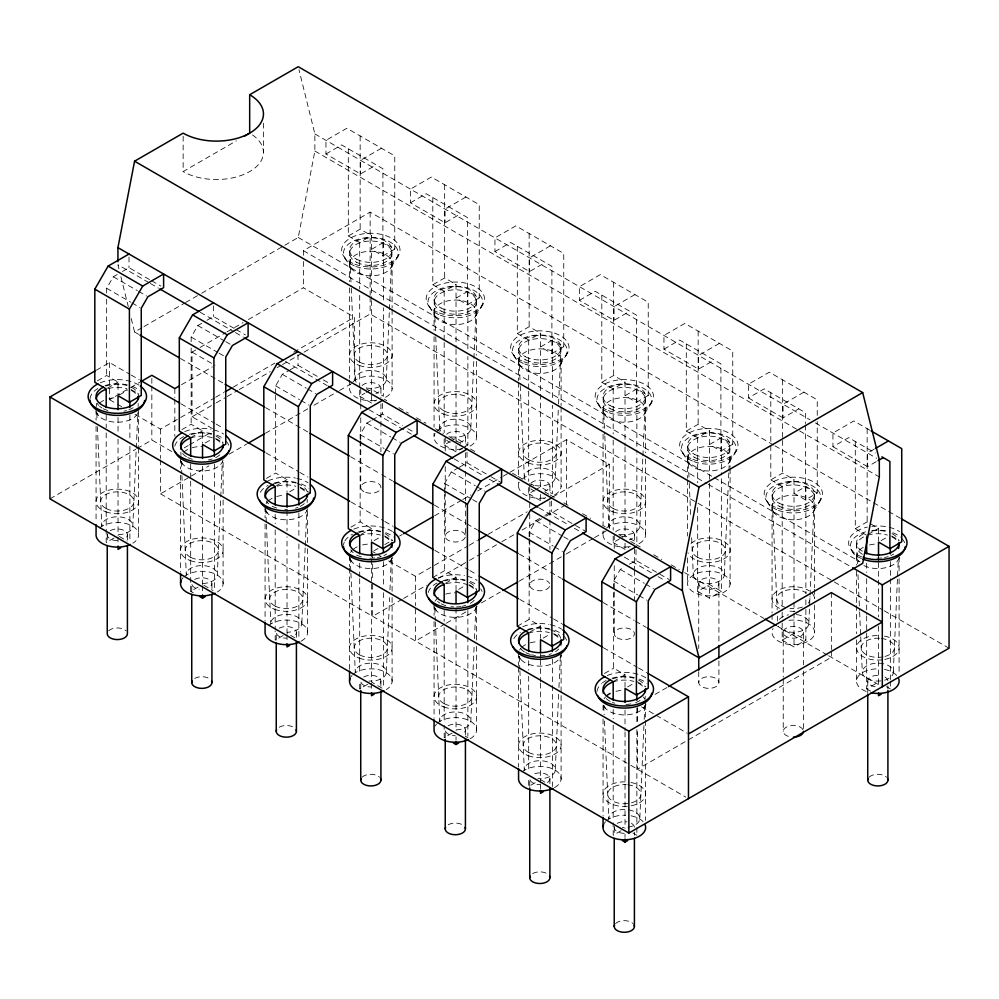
<?xml version="1.0" encoding="UTF-8"?>
<svg xmlns="http://www.w3.org/2000/svg" width="999" height="999" viewBox="0 0 999 999"><rect width="100%" height="100%" fill="white"/><g stroke="black" fill="none" stroke-linecap="round" stroke-linejoin="round"><path stroke-width="0.75" stroke-dasharray="5 3.75" d="M118.207 534.715A15.534 8.966 0 0 0 132.842 525.262L136.189 449.725M136.264 448.189L137.837 412.724M138.099 406.568L138.237 403.484M202.697 583.503A15.534 8.966 0 0 0 217.345 574.05L220.692 498.513M220.754 496.965L222.327 461.513M301.835 622.839L305.195 547.302M305.257 545.754L306.83 510.302M307.168 502.597L307.305 499.512M386.351 378.908L389.348 311.076M389.423 309.54L392.083 249.413M386.338 671.615L389.622 597.627M389.96 589.909L391.321 559.078M470.841 427.697L473.851 359.865M473.913 358.316L476.585 298.202M456.193 729.857A15.534 8.966 0 0 0 470.841 720.404L474.188 644.867M474.463 638.698L475.899 606.331M555.344 476.473L558.279 410.189M558.553 404.021L561.076 346.978M555.332 769.193L558.678 693.656M558.953 687.487L560.327 656.655M639.835 525.262L642.844 457.43M642.919 455.894L645.579 395.766M639.835 817.969L643.93 725.474M644.205 719.317L644.817 705.431M645.092 699.275L645.229 696.191M724.337 574.05L728.845 472.302M728.92 470.766L730.082 444.555M808.84 622.827L809.515 607.417M809.59 605.869L810.002 596.628M810.064 595.079L814.572 493.344M893.331 671.615L897.502 577.584M897.577 576.036L898.326 559.078M284.827 245.242L298.239 237.487L314.872 151.061L314.872 133.928L298.976 69.693M106.656 292.957L106.656 288.286L113.312 276.76L117.233 274.5M191.159 341.745L191.159 337.075L197.814 325.549L201.736 323.289M275.649 393.643L275.649 385.864L282.305 374.338L288.848 370.554M360.152 439.31L360.152 434.64L366.808 423.126L370.729 420.854M444.655 492.769L444.655 483.429L451.298 471.903L457.842 468.131M529.145 536.888L529.145 532.217L535.801 520.691L539.722 518.419M625.024 687.187L625.024 674.762L613.648 668.194L613.648 580.993L620.304 569.48L624.225 567.207M391.071 267.407L398.564 255.357M475.574 316.183L483.054 304.146M391.059 560.114L392.557 557.704M560.064 364.972L567.557 352.922M475.561 608.903L477.06 606.493M644.567 413.761L652.047 401.71M560.064 657.679L561.563 655.282M729.058 462.537L736.55 450.499M646.053 704.058L644.555 706.468A21.304 12.3 0 0 1 623.139 714.909A21.304 12.3 0 0 1 603.483 705.144M813.561 511.326L821.053 499.275M899.562 557.704L898.064 560.114A21.304 12.3 0 0 1 863.948 565.596M183.142 136.226L183.142 171.566L236.363 140.847M122.465 271.478L129.008 267.707L150.3 279.995M325.949 153.996L341.658 144.93L382.904 168.744L382.904 255.944L371.528 249.375L383.379 242.545L394.755 249.113L394.755 155.919L346.84 128.259L325.949 140.322L325.949 153.996L360.552 173.976L376.248 164.91M381.443 148.239L360.552 160.302L360.552 173.976M131.244 318.544L134.565 331.993L142.62 327.335M143.956 326.561L184.203 303.334M185.552 302.547L200.312 294.031M201.648 293.256L283.479 246.016M96.316 370.217L109.565 362.562L129.808 374.25M303.396 255.294L303.396 250.662L370.142 212.125L773.626 445.067M97.452 380.806L106.656 375.487L118.032 382.055L118.032 394.48M348.314 148.776L348.314 235.976L360.152 229.133L371.528 235.702L371.528 299.338M206.968 320.267L213.511 316.483L234.802 328.783M410.452 202.785L426.148 193.719L467.407 217.532L467.407 304.732L456.031 298.164L467.869 291.321L479.245 297.889L479.245 204.708L431.343 177.048L410.452 189.111L410.452 202.785L445.054 222.752L460.751 213.699M107.505 388.136L118.032 382.055M348.314 235.976L359.69 242.545L371.528 235.702M109.565 362.562L109.565 399.7L129.383 388.261M130.694 387.5L139.947 382.155M212.462 428.596L192.033 416.808L192.033 352.085L198.739 348.214M200.087 347.44L225.574 332.717M226.923 331.943L243.019 322.652M248.389 319.555L303.396 287.787L354.345 317.207L354.345 380.382M119.356 394.98L127.248 390.409M465.946 197.015L445.054 209.078L445.054 222.752M382.904 255.944L394.755 249.113M181.518 384.69L212.337 366.908M135.04 414.41L160.514 429.108L179.358 418.231M180.707 417.457L214.36 398.027M215.697 397.252L223.776 392.582M233.204 387.15L274.925 363.062M293.768 352.172L354.345 317.207M49.95 498.838L135.752 449.3M137.088 448.526L151.836 440.01L172.265 451.81M192.033 416.808L214.972 403.559M216.321 402.784L225.762 397.327M227.11 396.553L237.912 390.322M239.261 389.535L270.292 371.628M277.035 367.732L281.081 365.384M282.442 364.61L302.672 352.922M304.021 352.147L370.142 313.973L696.703 502.509M181.943 429.595L191.159 424.275L202.535 430.844L202.535 443.256M432.804 197.565L432.804 284.752L444.655 277.922L456.031 284.49L456.031 348.127M290.16 369.805L298.014 365.272L317.969 376.798M494.955 251.573L510.651 242.507L551.898 266.321L551.898 353.521L540.521 346.953L552.372 340.11L563.748 346.678L563.748 253.484L515.846 225.836L494.955 237.887L494.955 251.573L529.545 271.541L545.254 262.475M190.684 437.674L202.535 430.844M432.804 284.752L444.18 291.321L456.031 284.49M184.203 447.864L188.224 445.554M189.56 444.78L212.337 431.618M205.17 442.994L211.751 439.198M550.437 245.804L529.545 257.867L529.545 271.541M467.407 304.732L479.245 297.889M160.514 459.927L160.514 493.831L190.122 476.735M191.471 475.961L208.966 465.859M229.158 454.195L246.666 444.093M265.509 433.216L308.579 408.341M313.961 405.244L338.199 391.246M339.535 390.472L352.997 382.704M114.086 537.986L106.194 542.544L106.194 429.245M359.69 389.985L359.69 396.191L364.947 393.156M366.271 392.395L371.528 389.36L383.379 396.191L383.379 307.729M359.69 396.191L371.528 403.034L376.798 400M266.446 478.371L275.649 473.064L287.025 479.632L287.025 492.045M517.307 246.341L517.307 333.541L529.145 326.71L540.521 333.279L540.521 488.186M372.04 420.104L382.505 414.061L402.472 425.574M579.445 300.349L595.154 291.283L636.4 315.097L636.4 402.297L625.024 395.729L636.863 388.898L648.239 395.467L648.239 302.272L600.337 274.613L579.445 286.676L579.445 300.349L614.048 320.329L629.745 311.263M276.498 485.701L287.025 479.632M517.307 333.541L528.683 340.11L540.521 333.279M289.66 491.783L296.241 487.987M634.939 294.593L614.048 306.656L614.048 320.329M551.898 353.521L563.748 346.678M190.684 481.143L190.684 591.333L198.589 586.775M444.18 438.773L444.18 444.98L449.45 441.945M450.761 441.183L456.031 438.149L467.869 444.98L467.869 356.518M444.18 444.98L456.031 451.823L462.612 448.014M463.923 447.265L467.869 444.98M350.936 527.16L360.152 521.84L371.528 528.409L371.528 540.834M601.81 295.13L601.81 382.33L613.648 375.487L625.024 382.055L625.024 445.691M459.153 467.37L467.008 462.837L489.622 475.899M663.948 349.138L679.645 340.072L720.903 363.886L720.903 451.086L709.527 444.518L721.365 437.674L732.742 444.243L732.742 351.061L684.839 323.401L663.948 335.464L663.948 349.138L698.538 369.106L714.248 360.052M361.001 534.49L371.528 528.409M601.81 382.33L613.186 388.898L625.024 382.055M374.163 540.571L380.744 536.775M719.43 343.369L698.538 355.432L698.538 369.106M373.988 550.811L378.034 548.476M384.765 544.592L392.832 539.935M399.563 536.038L402.26 534.49M434.565 515.834L461.488 500.299M462.837 499.512L470.904 494.855M477.634 490.971L501.873 476.985M503.209 476.198L508.603 473.101M509.94 472.315L566.483 439.672L609.303 464.398L609.303 527.584M636.4 402.297L648.239 395.467M283.079 635.564L275.187 640.122L275.187 630.806M528.683 487.562L528.683 493.768L533.941 490.721M535.264 489.972L540.521 486.925L552.372 493.768L552.372 405.294M528.683 493.768L540.521 500.599L545.791 497.564M388.698 560.864L415.472 576.311L432.967 566.208M434.315 565.434L467.957 546.003M469.305 545.229L477.385 540.559M488.149 534.34L527.185 511.8M552.759 497.04L609.303 464.398M432.804 577.459L444.655 570.629L456.031 577.197L456.031 589.61M686.301 343.918L686.301 431.106L698.151 424.275L709.527 430.844L709.527 482.055M544.967 515.397L551.498 511.625L574.125 524.687M817.244 415.372L817.244 399.837L769.342 372.19L748.451 384.24L748.451 397.927L764.148 388.861L805.394 412.674L805.394 423.576M402.26 599.213L372.652 616.308L372.652 582.405M403.608 598.438L426.486 585.227M438.598 578.234L468.219 561.126M469.567 560.352L496.491 544.805M501.873 541.708L515.334 533.928M522.065 530.044L544.942 516.833M546.291 516.058L565.134 505.182M445.504 583.279L456.031 577.197M686.301 431.106L697.677 437.674L709.527 430.844M458.653 589.348L465.234 585.551M803.933 392.157L783.041 404.22L783.041 417.894L798.75 408.828M720.903 451.086L732.742 444.243M445.079 623.938L415.472 641.033L415.472 607.13M446.428 623.151L467.957 610.726M481.418 602.946L500.262 592.07M519.118 581.193L564.885 554.77M566.221 553.983L593.144 538.449M594.492 537.674L607.954 529.895M367.582 684.34L359.69 688.898L359.69 681.143M613.186 536.338L613.186 542.544L621.078 537.986M622.389 537.237L625.024 535.714L636.863 542.544L636.863 454.083M613.186 542.544L625.024 549.388L630.282 546.353M517.307 626.248L529.145 619.417L540.521 625.986L540.521 638.398M770.803 445.641L770.803 479.895L782.642 473.064L794.018 479.632L794.018 611.55M629.457 564.185L636.001 560.414L669.268 579.62M869.804 430.194L853.833 420.966L832.941 433.029L832.941 446.703L848.651 437.637L875.261 453.009M529.994 632.055L540.521 625.986M770.803 479.895L782.18 486.463L794.018 479.632M543.156 638.136L549.737 634.34M817.244 493.031L805.868 486.463L794.018 493.306L805.394 499.875L817.244 493.031L817.244 421.59M874.075 449.238L867.544 453.009L867.544 466.683L876.697 461.388M452.085 733.129L444.18 737.687L444.18 725.274M697.677 507.529L697.677 591.333L709.527 584.502L721.365 591.333L721.365 476.486M697.677 591.333L709.527 598.176L721.365 591.333M604.432 673.513L613.648 668.194M855.294 441.483L855.294 528.683L867.144 521.84L878.521 528.409L878.521 540.834M613.186 681.605L625.024 674.762M867.994 534.49L878.521 528.409M627.659 686.925L634.24 683.129M881.155 540.571L887.736 536.775M655.007 694.417L667.12 687.424M535.264 782.679L528.683 786.475L528.683 778.708M782.18 623.051L782.18 640.122L794.018 633.279L805.868 640.122L805.868 609.078M782.18 640.122L794.018 646.952L805.868 640.122M621.078 830.693L613.186 835.264L613.186 822.839M866.67 633.029L866.67 688.898L878.521 682.067M314.872 133.928L810.014 419.792M815.409 422.914L876.697 458.291M748.451 397.927L783.041 417.894M832.941 446.703L867.544 466.683M314.872 151.061L798.301 430.157M799.65 430.944L879.32 476.935M774.974 445.841L900.474 518.306M891.62 535.976L899.212 540.359M855.294 528.683L866.67 535.252M298.239 237.487L712.799 476.835M714.148 477.609L859.989 561.813M303.396 250.662L706.88 483.603M708.229 484.378L851.26 566.97M698.051 503.296L833.004 581.206M834.352 581.98L882.929 610.027M884.277 610.801L949.05 648.201M886.413 686.625L890.359 688.898M366.508 388.948L369.205 390.509M384.078 399.088L386.775 400.649M398.938 407.667L408.391 413.124M416.496 417.807L425.961 423.264M435.414 428.733L443.519 433.416M448.926 436.526L461.088 443.556M470.541 449.013L475.949 452.135M512.437 473.201L516.483 475.536M517.832 476.311L521.89 478.658M531.343 484.115L534.053 485.676M544.867 491.92L548.913 494.255M550.262 495.042L554.32 497.377M563.773 502.834L570.491 506.718M582.542 513.673L590.571 518.306M602.609 525.262L605.282 526.798M618.718 534.565L622.752 536.888M630.831 541.545L634.865 543.881M636.213 544.655L640.247 546.99M653.708 554.757L661.775 559.415M671.203 564.86L679.27 569.517M684.652 572.627L764.048 618.468M777.509 626.236L827.297 654.982M828.646 655.756L879.62 685.189M866.67 688.898L870.629 691.183M151.636 280.756L160.951 286.139M236.139 329.545L245.442 334.927M323.289 379.87L329.945 383.703M407.792 428.646L414.448 432.492M490.959 476.673L501.598 482.817M575.461 525.449L586.101 531.593M148.988 282.692L117.932 264.76L119.043 269.243M150.337 283.479L158.441 288.149M200.3 312.325L234.066 331.805M235.414 332.592L243.519 337.262M285.377 361.438L327.235 385.602M369.093 409.765L412.312 434.715M454.17 458.891L483.878 476.036M489.273 479.158L496.028 483.054M539.235 508.004L568.943 525.149M574.35 528.271L581.106 532.167M624.313 557.117L652.672 573.488M658.066 576.61L664.822 580.506M113.312 276.76L137.263 290.597M138.599 291.358L146.578 295.979M197.814 325.549L224.425 340.921M225.749 341.683L232.405 345.529M282.305 374.338L306.256 388.161M307.592 388.936L315.572 393.544M366.808 423.126L390.759 436.95M392.083 437.712L400.075 442.332M451.298 471.903L475.262 485.739M476.585 486.501L484.565 491.108M535.801 520.691L562.412 536.051M563.748 536.825L570.404 540.659M620.304 569.48L644.255 583.304M645.579 584.065L653.571 588.686M106.656 288.286L130.607 302.123M131.943 302.884L139.922 307.492M191.159 337.075L217.77 352.435M219.106 353.209L225.749 357.055M275.649 385.864L299.6 399.687M300.936 400.462L308.916 405.07M360.152 434.64L384.103 448.476M385.439 449.238L393.419 453.846M444.655 483.429L471.266 498.788M472.589 499.562L479.245 503.409M529.145 532.217L553.096 546.041M554.433 546.815L562.412 551.423M613.648 580.993L637.599 594.83M638.935 595.591L646.915 600.199M192.033 352.085L215.022 365.359M134.565 331.993L138.624 334.328M180.482 358.491L223.689 383.441M265.547 407.604L308.766 432.555M350.624 456.73L380.332 473.876M381.68 474.65L392.482 480.894M434.34 505.057L465.397 522.989M466.758 523.776L477.559 530.007M519.418 554.17L549.125 571.328M550.474 572.102L561.276 578.346M603.134 602.509L634.19 620.441M635.539 621.228L646.353 627.459M131.156 375.037L139.248 379.707M181.081 403.858L214.822 423.339M216.171 424.113L222.914 428.009M266.096 452.934L298.489 471.64M299.837 472.415L307.929 477.097M351.111 502.022L383.504 520.716M384.852 521.503L392.944 526.173M434.777 550.324L468.506 569.805M469.867 570.579L476.61 574.475M519.792 599.412L552.172 618.106M553.521 618.881L561.625 623.563M603.458 647.714L637.187 667.195M638.536 667.969L646.64 672.639M131.144 389.622L138.724 394.006M215.634 438.411L223.227 442.794M300.137 487.2L310.252 493.031M384.64 535.976L392.22 540.359M469.13 584.765L476.723 589.148M553.633 633.553L561.213 637.924M636.863 681.605L645.716 686.713M109.565 399.7L116.271 403.571M117.607 404.345L121.628 406.668M372.652 551.585L375.324 553.134M376.66 553.908L380.669 556.218M641.533 706.842L654.944 714.585M656.281 715.359L687.125 733.166M160.514 493.831L629.432 764.56M630.781 765.334L685.789 797.102M119.356 536.475L127.248 541.033M203.846 585.252L213.062 590.571M294.93 637.837L287.025 633.279L287.025 536.763M382.055 688.149L371.528 682.067L371.528 582.442M465.234 736.163L467.869 737.687M540.521 779.632L545.791 782.679M632.916 832.979L636.863 835.264M190.684 591.333L193.319 592.857M851.785 550.412L858.815 561.825A21.304 12.3 0 0 1 863.623 547.115M767.282 501.623L774.325 513.036M682.792 452.834L689.822 464.248M598.289 404.058L605.319 415.472M513.798 355.269L520.829 366.683M429.295 306.481L436.326 317.894M344.792 257.705L351.835 269.118M603.758 705.644L605.319 708.179M519.255 656.855L520.816 659.39M433.978 606.805L436.326 610.614M349.475 558.016L351.823 561.825M264.985 509.24L267.32 513.036M180.482 460.452L182.829 464.26M95.979 411.663L98.327 415.472M120.891 276.711L128.284 306.593M856.58 543.493L857.479 563.711M857.966 574.612L859.552 610.389M859.627 611.937L860.663 635.277M860.726 636.838L862.312 672.614M772.077 494.705L777.197 609.827M777.472 616.058L777.746 622.277M687.587 445.929L689.173 481.705M689.248 483.266L690.696 515.934M691.658 537.712L693.318 575.049M603.084 397.14L604.745 434.478M604.82 436.026L608.828 526.261M603.771 705.406L604.183 714.747M604.457 720.966L608.816 818.98A15.534 8.966 0 0 1 624.363 809.502A15.534 8.966 0 0 1 639.835 819.018A15.534 8.966 0 0 1 622.477 827.384M518.581 348.351L520.179 384.14M520.242 385.689L524.325 477.472M519.268 656.618L519.83 669.068M519.892 670.629L524.313 770.192A15.534 8.966 0 0 1 539.86 760.726A15.534 8.966 0 0 1 555.332 770.229A15.534 8.966 0 0 1 537.986 778.596M434.09 299.575L435.676 335.352M435.751 336.9L439.822 428.696M434.777 607.842L435.327 620.279M435.402 621.84L439.822 721.403A15.534 8.966 0 0 1 454.458 711.95A15.534 8.966 0 0 1 470.841 720.404M349.588 250.786L351.186 286.563M351.248 288.124L355.332 379.907M350.212 557.492L350.824 571.503M350.899 573.051L355.319 672.614A15.534 8.966 0 0 1 370.866 663.149A15.534 8.966 0 0 1 386.338 672.664A15.534 8.966 0 0 1 368.993 681.031M265.709 508.716L266.333 522.714M266.396 524.275L270.829 623.838M180.869 452.147L181.006 455.257M181.281 461.488L181.83 473.926M181.905 475.487L186.326 575.049A15.534 8.966 0 0 1 200.974 565.596A15.534 8.966 0 0 1 217.345 574.05M96.366 403.359L96.503 406.481M96.778 412.699L97.128 420.479M97.403 426.698L101.823 526.261A15.534 8.966 0 0 1 116.471 516.808A15.534 8.966 0 0 1 132.842 525.262M899.088 556.955L899.088 572.564M899.088 578.808L899.088 674.013M890.359 561.638L890.359 577.16M890.359 578.708L890.359 679.595M890.359 681.143L890.359 687.349M887.911 685.776L887.911 688.873M878.521 556.343L878.521 561.001M878.521 562.562L878.521 616.883M878.521 626.198L878.521 684.877M867.744 681.143L867.744 693.506M867.144 428.646L867.144 521.84M866.67 563.186L866.67 572.502M866.67 578.708L866.67 614.41M866.67 615.958L866.67 631.48M856.568 555.594L856.568 564.959M856.568 571.203L856.568 603.97M856.568 605.531L856.568 633.628M856.568 639.872L856.568 680.456M831.343 592.607L831.343 649.612M831.343 651.148L831.343 657.317L637.499 769.218L637.499 729.17M814.597 508.179A21.304 12.3 0 0 1 781.668 517.782A21.304 12.3 0 0 1 783.716 496.515A21.304 12.3 0 0 1 814.597 508.179L814.597 587.774M814.597 589.335L814.597 598.701M814.597 604.944L814.597 633.041M805.868 486.463L805.868 593.556M805.868 599.762L805.868 607.529M805.394 425.124L805.394 499.875M803.421 632.355A10.09 5.819 0 0 1 788.286 637.399A10.09 5.819 0 0 1 788.286 627.31A10.09 5.819 0 0 1 803.421 632.355L803.421 664.834M803.421 671.016L803.421 729.782M794.018 613.111L794.018 646.952M783.241 632.355L783.241 677.197M783.241 678.746L783.241 731.33M782.642 379.87L782.642 438.886M782.642 440.447L782.642 473.064M782.18 486.463L782.18 610.626M782.18 612.187L782.18 621.49M772.065 506.805L772.065 612.936M772.065 614.497L772.065 620.741M770.803 392.694L770.803 444.08M730.094 459.39A21.304 12.3 0 0 1 697.177 468.993A21.304 12.3 0 0 1 699.225 447.727A21.304 12.3 0 0 1 730.094 459.39L730.094 467.195M730.094 468.756L730.094 584.253A21.304 12.3 0 0 1 697.177 593.856A21.304 12.3 0 0 1 699.225 572.589A21.304 12.3 0 0 1 730.094 584.253M721.365 437.674L721.365 474.925M718.918 583.566L718.918 643.88M718.918 660.888L718.918 682.542A10.09 5.819 0 0 1 703.783 687.587A10.09 5.819 0 0 1 703.783 677.497A10.09 5.819 0 0 1 718.918 682.542M709.527 483.316L709.527 598.176M698.738 583.566L698.738 648.526M698.738 671.715L698.738 682.542M698.151 331.081L698.151 424.275M697.677 437.674L697.677 482.692M687.562 458.017L687.562 478.309M687.562 479.87L687.562 536.063M687.562 557.917L687.562 582.892M645.591 410.601A21.304 12.3 0 0 1 612.674 420.217A21.304 12.3 0 0 1 614.722 398.951A21.304 12.3 0 0 1 645.591 410.601L645.591 452.747M645.591 458.991L645.591 535.464M645.591 703.321L645.591 718.918M645.591 720.479L645.591 820.379M637.499 707.592L637.499 723.001M636.863 388.898L636.863 452.535M636.863 707.991L636.863 723.513M636.863 729.72L636.863 825.948M636.863 827.497L636.863 833.703M636.001 549.775L636.001 560.414M634.415 534.79L634.415 542.519M634.415 548.701L634.415 568.806M634.415 570.354L634.415 599.737M634.415 832.13L634.415 835.226M625.024 446.953L625.024 536.975M625.024 543.181L625.024 549.388M625.024 710.164L625.024 730.644M625.024 731.905L625.024 828.421M625.024 834.34L625.024 837.437M614.248 534.79L614.248 548.701M614.248 565.709L614.248 633.766M614.235 827.497L614.235 835.226M613.648 282.292L613.648 375.487M613.186 388.898L613.186 433.903M613.186 440.109L613.186 530.132M613.186 709.54L613.186 718.855M613.186 725.062L613.186 821.29M603.071 409.24L603.071 427.972M603.071 434.215L603.071 524.737M603.071 530.981L603.071 534.103M603.059 705.069L603.059 712.874M603.059 719.118L603.059 815.883M566.483 439.672L566.483 504.395M561.101 361.825A21.304 12.3 0 0 1 528.171 371.428A21.304 12.3 0 0 1 530.232 350.162A21.304 12.3 0 0 1 561.101 361.825L561.101 405.519M561.101 407.08L561.101 486.688M561.088 779.395L561.088 654.532A21.304 12.3 0 0 1 541.433 666.108A21.304 12.3 0 0 1 518.981 656.368M552.372 340.11L552.372 399.088M552.372 659.203L552.372 684.04M552.372 685.589L552.372 786.475M551.498 500.986L551.498 511.625M549.925 486.001L549.925 493.731M549.925 501.461L549.925 518.481M549.925 520.017L549.925 549.413M549.912 778.708L549.912 784.902M540.521 494.393L540.521 500.599M540.521 653.621L540.521 658.578M540.521 659.827L540.521 681.855M540.521 683.116L540.521 782.442M540.521 784.003L540.521 788.661M529.745 486.001L529.745 501.461M529.745 503.009L529.745 507.654M529.745 513.836L529.745 538.586M529.745 540.122L529.745 584.977M529.745 786.438L529.745 778.708A10.09 5.819 0 0 0 539.822 784.54M529.145 233.516L529.145 326.71M529.145 538.436L529.145 619.417M528.683 340.11L528.683 389.772M528.683 391.333L528.683 481.343M528.683 660.751L528.683 670.067M528.683 676.273L528.683 772.502M518.568 360.452L518.568 380.744M518.568 382.305L518.568 475.949M518.568 482.192L518.568 485.314M518.568 653.159L518.568 665.646M518.568 667.207L518.568 767.107M476.598 313.037A21.304 12.3 0 0 1 443.681 322.64A21.304 12.3 0 0 1 445.729 301.373A21.304 12.3 0 0 1 476.598 313.037L476.598 355.182M476.598 361.413L476.598 437.899M476.598 640.084L476.598 605.744A21.304 12.3 0 0 1 457.854 617.27A21.304 12.3 0 0 1 434.94 608.616M476.598 646.328L476.598 730.606M467.869 291.321L467.869 350.299M467.869 610.414L467.869 635.252M467.869 636.8L467.869 736.138M467.008 452.197L467.008 462.837M465.422 437.212L465.422 446.491M465.422 452.684L465.422 469.692M465.422 471.241L465.422 500.624M465.422 502.172L465.422 536.188A10.09 5.819 0 0 1 450.287 541.233A10.09 5.819 0 0 1 450.287 531.143A10.09 5.819 0 0 1 465.422 536.188M465.422 729.932L465.422 736.113M456.031 349.388L456.031 444.056M456.031 445.616L456.031 451.823M456.031 608.241L456.031 730.856M456.031 736.763L456.031 739.872M445.242 437.212L445.242 451.136M445.242 466.595L445.242 489.797M445.242 491.346L445.242 536.188M445.242 737.662L445.242 729.932A10.09 5.819 0 0 0 455.332 735.751M444.655 184.728L444.655 277.922M444.655 494.33L444.655 570.629M444.18 291.321L444.18 340.996M444.18 342.545L444.18 432.567M444.18 610.414L444.18 621.278M444.18 627.497L444.18 723.726M434.066 311.663L434.066 330.394M434.066 336.638L434.066 427.172M434.066 433.416L434.066 436.538M434.066 604.383L434.066 615.309M434.066 621.553L434.066 718.318M415.472 576.311L415.472 605.581M392.108 264.248A21.304 12.3 0 0 1 359.178 273.851A21.304 12.3 0 0 1 361.226 252.597A21.304 12.3 0 0 1 392.108 264.248L392.108 307.954M392.108 309.515L392.108 389.111M392.095 591.296L392.095 556.967A21.304 12.3 0 0 1 372.427 568.543A21.304 12.3 0 0 1 349.987 558.791M392.095 597.539L392.095 681.83M383.379 242.545L383.379 301.523M383.379 561.638L383.379 586.463M383.379 592.682L383.379 688.898M382.505 403.421L382.505 414.061M380.931 388.436L380.931 397.714M380.931 403.896L380.931 451.835M380.919 681.143L380.919 687.324M372.652 553.134L372.652 557.754M372.652 563.911L372.652 580.869M371.528 300.599L371.528 393.718M371.528 395.279L371.528 403.034M371.528 559.452L371.528 581.181M371.528 683.328L371.528 691.083M370.142 212.125L370.142 295.454M370.142 297.003L370.142 313.973M360.751 388.436L360.751 402.347M360.751 403.896L360.751 410.077M360.751 417.819L360.751 439.46M360.751 441.009L360.751 487.412M360.739 688.873L360.739 681.143A10.09 5.819 0 0 0 370.829 686.962M360.152 135.939L360.152 229.133M360.152 440.871L360.152 521.84M359.69 242.545L359.69 289.098M359.69 295.317L359.69 388.436M359.69 563.186L359.69 577.16M359.69 578.708L359.69 674.937M349.575 262.887L349.575 281.618M349.575 287.862L349.575 378.384M349.575 379.945L349.575 387.749M349.563 555.594L349.563 566.52M349.563 568.081L349.563 669.53M307.592 542.519L307.592 508.179A21.304 12.3 0 0 1 287.937 519.755A21.304 12.3 0 0 1 265.484 510.014M307.592 548.763L307.592 633.041M303.396 261.488L303.396 287.787M298.876 512.849L298.876 537.687M298.876 543.893L298.876 640.122M298.014 354.633L298.014 365.272M296.416 632.355L296.416 638.548M287.025 510.664L287.025 530.844M287.025 634.54L287.025 643.856M276.248 640.084L276.248 632.355A10.09 5.819 0 0 0 286.338 638.186M275.649 395.204L275.649 473.064M275.187 514.398L275.187 523.713M275.187 529.92L275.187 629.258M265.072 506.805L265.072 517.732M265.072 523.976L265.072 620.754M263.449 123.177L263.449 152.36M223.102 493.731L223.102 459.39A21.304 12.3 0 0 1 204.358 470.916A21.304 12.3 0 0 1 181.443 462.262M223.102 499.975L223.102 584.253M214.373 464.06L214.373 488.898M214.373 495.104L214.373 591.333M213.511 305.844L213.511 316.483M211.925 583.578L211.925 589.76M202.535 466.246L202.535 584.502M202.535 585.751L202.535 595.067M191.746 591.308L191.746 583.578A10.09 5.819 0 0 0 199.226 589.198M191.159 347.977L191.159 424.275M190.684 464.06L190.684 479.582M180.569 458.029L180.569 468.956M180.569 475.199L180.569 571.965M174.825 388.561L174.825 397.814M174.825 399.35L174.825 436.338M160.514 429.108L160.514 458.391M151.836 378.371L151.836 384.54M151.836 386.076L151.836 440.01M138.599 410.601L138.599 446.503M138.599 448.064L138.599 535.476M129.882 415.284L129.882 440.109M129.882 446.328L129.882 542.544M129.008 257.068L129.008 267.707M127.422 534.79L127.422 540.971M118.032 417.457L118.032 433.279M118.032 439.185L118.032 535.714M118.032 536.975L118.032 546.278M107.243 534.79L107.243 542.519M106.656 299.188L106.656 375.487M106.194 415.284L106.194 427.697M96.066 409.24L96.066 420.167M96.066 426.411L96.066 521.615M252.435 134.902A47.053 27.16 0 0 1 248.189 172.39A47.053 27.16 0 0 1 183.142 171.566M630.968 782.479A21.304 12.3 0 0 1 645.616 794.442A21.304 12.3 0 0 1 630.032 806.006M627.322 806.33A21.304 12.3 0 0 1 603.046 794.68A21.304 12.3 0 0 1 625.511 781.88M691.008 543.493A21.304 12.3 0 0 1 724.7 542.032A21.304 12.3 0 0 1 718.443 561.201A21.304 12.3 0 0 1 687.986 552.747M884.477 636.113A21.304 12.3 0 0 1 899.112 648.076A21.304 12.3 0 0 1 883.541 659.64M882.192 659.839A21.304 12.3 0 0 1 856.593 648.726A21.304 12.3 0 0 1 879.008 635.526M794.929 611.276A21.304 12.3 0 0 1 786.675 610.689M779.445 608.341A21.304 12.3 0 0 1 778.121 590.409A21.304 12.3 0 0 1 809.202 590.821M812.337 593.468A21.304 12.3 0 0 1 814.597 599.7M428.271 592.494A27.348 15.784 0 0 1 437.1 582.966M442.994 580.644A27.348 15.784 0 0 1 467.819 580.694M470.292 581.518A27.348 15.784 0 0 1 475.711 584.215M480.706 588.861A27.348 15.784 0 0 1 482.092 591.495M90.035 398.713A27.348 15.784 0 0 1 97.815 388.536M105.007 385.502A27.348 15.784 0 0 1 129.833 385.552M132.305 386.388A27.348 15.784 0 0 1 139.922 390.696M513.848 638.586A27.348 15.784 0 0 1 520.304 632.467M527.497 629.432A27.348 15.784 0 0 1 552.322 629.482M554.795 630.307A27.348 15.784 0 0 1 562.412 634.615M564.223 636.4A27.348 15.784 0 0 1 566.595 640.284M597.027 691.42A27.348 15.784 0 0 1 601.448 683.666M602.472 682.816A27.348 15.784 0 0 1 606.093 680.531M611.987 678.209A27.348 15.784 0 0 1 636.825 678.259M639.285 679.095A27.348 15.784 0 0 1 646.902 683.403M260.352 492.232A27.348 15.784 0 0 1 268.107 485.402M274.001 483.079A27.348 15.784 0 0 1 298.826 483.129M301.298 483.953A27.348 15.784 0 0 1 308.916 488.261M343.531 545.067A27.348 15.784 0 0 1 344.205 542.345M344.855 541.021A27.348 15.784 0 0 1 352.597 534.178M358.491 531.855A27.348 15.784 0 0 1 383.329 531.905M385.801 532.742A27.348 15.784 0 0 1 393.419 537.05M893.581 554.083A21.141 12.2 0 0 1 890.896 555.544M888.223 556.568A21.141 12.2 0 0 1 884.427 557.542M881.755 557.942A21.141 12.2 0 0 1 873.501 557.892M862.412 554.308A21.141 12.2 0 0 1 864.759 536.351M867.432 535.314A21.141 12.2 0 0 1 887.362 535.052M891.92 536.85A21.141 12.2 0 0 1 897.914 542.132M861.4 558.566A27.348 15.784 0 0 1 865.496 531.855M872.227 530.494A27.348 15.784 0 0 1 890.321 531.905M892.794 532.729A27.348 15.784 0 0 1 900.411 537.05M902.234 538.823A27.348 15.784 0 0 1 904.595 542.719M133.092 407.729A21.141 12.2 0 0 1 128.908 409.802M126.498 410.589A21.141 12.2 0 0 1 123.938 411.188M107.805 410.489A21.141 12.2 0 0 1 103.247 408.691M101.923 407.954A21.141 12.2 0 0 1 99.65 406.281M98.701 405.369A21.141 12.2 0 0 1 97.253 403.409M108.167 388.599A21.141 12.2 0 0 1 126.873 388.698M131.431 390.497A21.141 12.2 0 0 1 137.425 395.779M474.2 600.237A21.141 12.2 0 0 1 468.394 604.333M465.721 605.357A21.141 12.2 0 0 1 461.925 606.331M460.614 606.555A21.141 12.2 0 0 1 456.506 606.917M453.746 606.905A21.141 12.2 0 0 1 450.999 606.68M445.791 605.631A21.141 12.2 0 0 1 441.233 603.833M439.922 603.084A21.141 12.2 0 0 1 437.637 601.41M446.166 583.741A21.141 12.2 0 0 1 468.369 585.127M469.418 585.639A21.141 12.2 0 0 1 475.412 590.921M627.722 784.764A16.608 9.59 0 0 1 637.025 800.336A16.608 9.59 0 0 1 608.866 797.677A16.608 9.59 0 0 1 626.298 784.627M881.23 638.411A16.608 9.59 0 0 1 894.355 646.852A16.608 9.59 0 0 1 884.365 656.618M883.016 656.905A16.608 9.59 0 0 1 861.3 648.751A16.608 9.59 0 0 1 879.794 638.274M809.914 598.476A16.608 9.59 0 0 1 808.154 603.334M802.422 607.042A16.608 9.59 0 0 1 789.934 608.403M785.838 607.579A16.608 9.59 0 0 1 780.469 592.931A16.608 9.59 0 0 1 806.393 593.081M558.691 649.025A21.141 12.2 0 0 1 555.581 651.66M551.398 653.733A21.141 12.2 0 0 1 548.988 654.52M545.104 655.332A21.141 12.2 0 0 1 541.008 655.706M535.501 655.469A21.141 12.2 0 0 1 531.543 654.745M530.294 654.407A21.141 12.2 0 0 1 525.736 652.622M524.413 651.872A21.141 12.2 0 0 1 519.742 647.327M528.259 633.304A21.141 12.2 0 0 1 549.363 632.629M553.921 634.415A21.141 12.2 0 0 1 559.265 638.711M386.588 554.083A21.141 12.2 0 0 1 383.903 555.544M381.231 556.58A21.141 12.2 0 0 1 377.435 557.542M374.75 557.942A21.141 12.2 0 0 1 366.508 557.892M361.301 556.843A21.141 12.2 0 0 1 354.208 553.496M353.134 552.634A21.141 12.2 0 0 1 350.749 549.762M359.253 535.739A21.141 12.2 0 0 1 380.369 535.052M384.927 536.85A21.141 12.2 0 0 1 390.909 542.132M304.295 503.596A21.141 12.2 0 0 1 299.4 506.755M297.902 507.38A21.141 12.2 0 0 1 295.504 508.166M287.512 509.353A21.141 12.2 0 0 1 284.74 509.34M276.798 508.054A21.141 12.2 0 0 1 272.24 506.268M268.644 503.846A21.141 12.2 0 0 1 266.246 500.974M277.16 486.163A21.141 12.2 0 0 1 295.866 486.276M300.424 488.061A21.141 12.2 0 0 1 305.769 492.357M640.084 700.436A21.141 12.2 0 0 1 632.217 703.621M630.931 703.895A21.141 12.2 0 0 1 625.499 704.495M614.797 703.196A21.141 12.2 0 0 1 612.412 702.384M610.239 701.398A21.141 12.2 0 0 1 604.894 697.102M612.749 682.092A21.141 12.2 0 0 1 633.853 681.405M638.423 683.204A21.141 12.2 0 0 1 644.405 688.486M219.805 454.807A21.141 12.2 0 0 1 214.897 457.979M212.238 459.003A21.141 12.2 0 0 1 208.441 459.977M192.295 459.278A21.141 12.2 0 0 1 187.737 457.48M186.426 456.73A21.141 12.2 0 0 1 181.756 452.185M190.26 438.161A21.141 12.2 0 0 1 214.872 438.773M215.921 439.285A21.141 12.2 0 0 1 221.266 443.581M174.775 446.141A27.348 15.784 0 0 1 183.604 436.613M189.498 434.29A27.348 15.784 0 0 1 214.335 434.34M216.795 435.164A27.348 15.784 0 0 1 222.215 437.849M226.236 441.258A27.348 15.784 0 0 1 228.596 445.142M869.093 777.197A10.09 5.819 0 0 1 886.563 777.197M875.211 686.763A10.09 5.819 0 0 1 868.081 679.632A10.09 5.819 0 0 1 880.444 675.511M884.964 677.022A10.09 5.819 0 0 1 887.911 681.143M866.17 691.433A21.304 12.3 0 0 1 857.592 677.297A21.304 12.3 0 0 1 879.008 668.855M884.477 669.455A21.304 12.3 0 0 1 896.84 675.586M862.312 551.223A21.279 12.288 0 0 1 866.17 532.529M871.178 531.131A21.279 12.288 0 0 1 887.424 531.843M892.007 533.653A21.279 12.288 0 0 1 898.888 541.058M869.48 544.967A21.304 12.3 0 0 1 876.223 544.018M861.85 556.905A29.183 16.846 0 0 1 848.813 540.996A29.183 16.846 0 0 1 867.457 527.06M871.852 526.323A29.183 16.846 0 0 1 899.575 531.58M362.1 385.514A10.09 5.819 0 0 1 377.972 384.315A10.09 5.819 0 0 1 375.886 393.469M353.009 381.705A21.304 12.3 0 0 1 384.727 379.108A21.304 12.3 0 0 1 385.04 397.59M375.199 400.462A21.304 12.3 0 0 1 350.599 384.59M356.081 382.205A15.534 8.966 0 0 1 369.518 370.479A15.534 8.966 0 0 1 386.201 380.731A15.534 8.966 0 0 1 365.06 387.737M108.604 630.856A10.09 5.819 0 0 1 126.074 630.856M110.202 530.669A10.09 5.819 0 0 1 124.475 530.669A10.09 5.819 0 0 1 124.475 538.911M117.333 540.609A10.09 5.819 0 0 1 107.592 533.279M99.513 528.059A21.304 12.3 0 0 1 130.507 525.124A21.304 12.3 0 0 1 132.867 543.206M105.682 386.176A21.279 12.288 0 0 1 126.935 385.489M131.518 387.3A21.279 12.288 0 0 1 138.399 394.705M137.575 413.761A21.304 12.3 0 0 1 116.146 422.202A21.304 12.3 0 0 1 96.491 412.437M99.513 403.196A21.304 12.3 0 0 1 105.332 399.762M108.991 398.613A21.304 12.3 0 0 1 115.734 397.664M100.262 382.792A29.183 16.846 0 0 1 139.086 385.227M549.575 586.488A10.09 5.819 0 0 1 534.053 589.747A10.09 5.819 0 0 1 534.053 580.207A10.09 5.819 0 0 1 549.575 583.466M531.093 483.091A10.09 5.819 0 0 1 546.965 481.88A10.09 5.819 0 0 1 544.88 491.046M534.79 491.046A10.09 5.819 0 0 1 531.093 488.911M522.015 479.27A21.304 12.3 0 0 1 553.721 476.673A21.304 12.3 0 0 1 554.033 495.167M544.193 498.039A21.304 12.3 0 0 1 519.605 482.167M525.074 479.782A15.534 8.966 0 0 1 538.973 468.019A15.534 8.966 0 0 1 555.032 478.808A15.534 8.966 0 0 1 532.829 484.977M531.655 484.602A15.534 8.966 0 0 1 529.482 483.666M279.196 727.21A10.09 5.819 0 0 1 295.067 728.421M279.196 628.234A10.09 5.819 0 0 1 293.469 628.234A10.09 5.819 0 0 1 293.469 636.475M268.506 625.624A21.304 12.3 0 0 1 300.212 623.039A21.304 12.3 0 0 1 300.537 641.52M274.688 483.741A21.279 12.288 0 0 1 295.929 483.066M297.14 483.441A21.279 12.288 0 0 1 307.392 492.282M271.129 621.503A15.534 8.966 0 0 1 288.174 614.435A15.534 8.966 0 0 1 301.86 623.613A15.534 8.966 0 0 1 287.2 632.292M266.096 503.658A21.304 12.3 0 0 1 267.557 501.685M268.506 500.761A21.304 12.3 0 0 1 272.128 498.326M276.723 496.515A21.304 12.3 0 0 1 284.727 495.229M268.032 480.906A29.183 16.846 0 0 1 295.442 478.022M296.865 478.321A29.183 16.846 0 0 1 308.079 482.792M615.596 531.868A10.09 5.819 0 0 1 631.468 530.669A10.09 5.819 0 0 1 629.37 539.835M606.505 528.059A21.304 12.3 0 0 1 639.248 526.011A21.304 12.3 0 0 1 636.338 544.942M628.696 546.815A21.304 12.3 0 0 1 604.095 530.944M609.577 528.558A15.534 8.966 0 0 1 623.014 516.833A15.534 8.966 0 0 1 639.697 527.085A15.534 8.966 0 0 1 618.556 534.09M615.584 923.563A10.09 5.819 0 0 1 633.066 923.563M624.325 833.316A10.09 5.819 0 0 1 614.585 825.986M617.195 823.376A10.09 5.819 0 0 1 626.935 821.865M631.455 823.376A10.09 5.819 0 0 1 634.415 827.497M604.095 823.663A21.304 12.3 0 0 1 605.556 821.69M606.505 820.766A21.304 12.3 0 0 1 625.511 815.221M630.968 815.808A21.304 12.3 0 0 1 643.331 821.952M612.674 678.883A21.279 12.288 0 0 1 633.915 678.196M638.511 680.007A21.279 12.288 0 0 1 644.542 685.326M604.095 698.788A21.304 12.3 0 0 1 605.556 696.827M615.971 691.32A21.304 12.3 0 0 1 622.727 690.371M643.331 697.09A21.304 12.3 0 0 1 644.717 699.075M607.255 675.511A29.183 16.846 0 0 1 646.066 677.934M446.603 434.303A10.09 5.819 0 0 1 462.475 433.091A10.09 5.819 0 0 1 460.377 442.257M450.287 442.257A10.09 5.819 0 0 1 446.603 440.122M437.512 430.482A21.304 12.3 0 0 1 469.218 427.897A21.304 12.3 0 0 1 469.53 446.378M462.375 448.813A21.304 12.3 0 0 1 440.422 445.991A21.304 12.3 0 0 1 435.102 433.379M440.584 430.994A15.534 8.966 0 0 1 454.021 419.255A15.534 8.966 0 0 1 470.704 429.52A15.534 8.966 0 0 1 449.562 436.513M788.286 736.375A10.09 5.819 0 0 1 787.187 726.71A10.09 5.819 0 0 1 803.071 729.819M788.973 620.317A21.304 12.3 0 0 1 814.61 631.967A21.304 12.3 0 0 1 790.296 644.53A21.304 12.3 0 0 1 773.089 628.521M796.503 614.56A15.534 8.966 0 0 1 804.907 629.308A15.534 8.966 0 0 1 778.571 626.136M779.47 619.293A15.534 8.966 0 0 1 788.473 614.81M532.692 873.563A10.09 5.819 0 0 1 548.563 874.774M534.777 773.663A10.09 5.819 0 0 1 547.827 775.162A10.09 5.819 0 0 1 546.965 782.829M522.002 771.977A21.304 12.3 0 0 1 553.708 769.392A21.304 12.3 0 0 1 554.02 787.874M528.171 630.094A21.279 12.288 0 0 1 549.425 629.42M550.636 629.795A21.279 12.288 0 0 1 560.889 638.636M519.592 650.012A21.304 12.3 0 0 1 521.053 648.039M522.002 647.115A21.304 12.3 0 0 1 525.624 644.68M530.219 642.869A21.304 12.3 0 0 1 538.224 641.583M522.752 626.723A29.183 16.846 0 0 1 548.938 624.375M550.362 624.675A29.183 16.846 0 0 1 561.575 629.145M362.1 777.21A10.09 5.819 0 0 1 379.57 777.21M363.698 677.022A10.09 5.819 0 0 1 377.959 677.022A10.09 5.819 0 0 1 377.959 685.264M353.009 674.412A21.304 12.3 0 0 1 384.003 671.478A21.304 12.3 0 0 1 386.351 689.56M350.599 677.31A21.304 12.3 0 0 1 352.06 675.336M359.178 532.529A21.279 12.288 0 0 1 380.432 531.843M385.015 533.653A21.279 12.288 0 0 1 391.895 541.058M350.599 552.435A21.304 12.3 0 0 1 352.06 550.461M353.009 549.55A21.304 12.3 0 0 1 358.828 546.116M362.487 544.967A21.304 12.3 0 0 1 369.23 544.018M353.758 529.158A29.183 16.846 0 0 1 392.582 531.58M448.201 824.787A10.09 5.819 0 0 1 464.06 825.986M448.201 725.811A10.09 5.819 0 0 1 462.462 725.811A10.09 5.819 0 0 1 462.462 734.04M437.5 723.201A21.304 12.3 0 0 1 469.218 720.604A21.304 12.3 0 0 1 469.53 739.085M435.089 726.086A21.304 12.3 0 0 1 436.563 724.113M444.867 580.894A21.279 12.288 0 0 1 464.922 580.631M469.518 582.442A21.279 12.288 0 0 1 476.398 589.847M435.089 601.223A21.304 12.3 0 0 1 441.133 595.904M445.716 594.093A21.304 12.3 0 0 1 455.119 592.769M438.249 577.934A29.183 16.846 0 0 1 464.435 575.586M467.282 576.223A29.183 16.846 0 0 1 477.072 580.369M194.705 678.433A10.09 5.819 0 0 1 210.577 679.632M194.705 579.457A10.09 5.819 0 0 1 208.966 579.457A10.09 5.819 0 0 1 208.966 587.687M184.016 576.848A21.304 12.3 0 0 1 214.997 573.913A21.304 12.3 0 0 1 217.357 591.995M181.606 579.732A21.304 12.3 0 0 1 183.067 577.759M191.371 434.54A21.279 12.288 0 0 1 211.426 434.278M216.021 436.088A21.279 12.288 0 0 1 222.902 443.494M184.016 451.973A21.304 12.3 0 0 1 187.637 449.55M192.233 447.739A21.304 12.3 0 0 1 201.636 446.416M184.753 431.58A29.183 16.846 0 0 1 210.939 429.233M213.786 429.87A29.183 16.846 0 0 1 223.576 434.016M443.668 706.88A21.304 12.3 0 0 0 476.598 697.265A21.304 12.3 0 0 0 445.716 685.614A21.304 12.3 0 0 0 443.668 706.88M359.178 658.091A21.304 12.3 0 0 0 392.095 648.488A21.304 12.3 0 0 0 361.226 636.825A21.304 12.3 0 0 0 359.178 658.091M359.178 365.384A21.304 12.3 0 0 0 392.108 355.769A21.304 12.3 0 0 0 361.226 344.118A21.304 12.3 0 0 0 359.178 365.384M105.682 511.738A21.304 12.3 0 0 0 138.599 502.135A21.304 12.3 0 0 0 107.73 490.472A21.304 12.3 0 0 0 105.682 511.738M274.675 609.303A21.304 12.3 0 0 0 307.592 599.7A21.304 12.3 0 0 0 276.723 588.049A21.304 12.3 0 0 0 274.675 609.303M612.674 511.738A21.304 12.3 0 0 0 645.591 502.122A21.304 12.3 0 0 0 614.722 490.472A21.304 12.3 0 0 0 612.674 511.738M528.171 462.949A21.304 12.3 0 0 0 561.101 453.346A21.304 12.3 0 0 0 530.232 441.683A21.304 12.3 0 0 0 528.171 462.949M528.171 755.656A21.304 12.3 0 0 0 561.088 746.053A21.304 12.3 0 0 0 530.219 734.402A21.304 12.3 0 0 0 528.171 755.656M528.758 459.815A16.608 9.59 0 0 0 556.093 454.62A16.608 9.59 0 0 0 534.64 443.544A16.608 9.59 0 0 0 528.758 459.815M356.743 262.337A21.141 12.2 0 0 0 391.533 255.732A21.141 12.2 0 0 0 364.235 241.646A21.141 12.2 0 0 0 356.743 262.337M779.232 506.256A21.141 12.2 0 0 0 814.023 499.662A21.141 12.2 0 0 0 786.725 485.564A21.141 12.2 0 0 0 779.232 506.256M778.358 510.377A27.348 15.784 0 0 0 820.629 498.039A27.348 15.784 0 0 0 780.993 483.066A27.348 15.784 0 0 0 778.358 510.377M693.868 461.588A27.348 15.784 0 0 0 736.126 449.25A27.348 15.784 0 0 0 696.49 434.29A27.348 15.784 0 0 0 693.868 461.588M694.742 457.48A21.141 12.2 0 0 0 729.52 450.874A21.141 12.2 0 0 0 702.235 436.775A21.141 12.2 0 0 0 694.742 457.48M610.239 408.691A21.141 12.2 0 0 0 645.029 402.085A21.141 12.2 0 0 0 617.732 387.999A21.141 12.2 0 0 0 610.239 408.691M609.365 412.799A27.348 15.784 0 0 0 651.635 400.474A27.348 15.784 0 0 0 612 385.502A27.348 15.784 0 0 0 609.365 412.799M525.736 359.902A21.141 12.2 0 0 0 560.526 353.309A21.141 12.2 0 0 0 533.229 339.21A21.141 12.2 0 0 0 525.736 359.902M524.862 364.023A27.348 15.784 0 0 0 567.132 351.685A27.348 15.784 0 0 0 527.497 336.713A27.348 15.784 0 0 0 524.862 364.023M359.765 362.237A16.608 9.59 0 0 0 387.1 357.055A16.608 9.59 0 0 0 365.646 345.979A16.608 9.59 0 0 0 359.765 362.237M528.758 752.522A16.608 9.59 0 0 0 556.093 747.327A16.608 9.59 0 0 0 534.64 736.263A16.608 9.59 0 0 0 528.758 752.522M444.255 703.733A16.608 9.59 0 0 0 471.59 698.551A16.608 9.59 0 0 0 450.137 687.474A16.608 9.59 0 0 0 444.255 703.733M697.752 557.38A16.608 9.59 0 0 0 725.087 552.185A16.608 9.59 0 0 0 703.646 541.121A16.608 9.59 0 0 0 697.752 557.38M359.752 654.957A16.608 9.59 0 0 0 387.088 649.762A16.608 9.59 0 0 0 365.646 638.686A16.608 9.59 0 0 0 359.752 654.957M275.262 606.168A16.608 9.59 0 0 0 302.597 600.973A16.608 9.59 0 0 0 281.144 589.909A16.608 9.59 0 0 0 275.262 606.168M613.261 508.591A16.608 9.59 0 0 0 640.596 503.409A16.608 9.59 0 0 0 619.143 492.332A16.608 9.59 0 0 0 613.261 508.591M106.256 508.603A16.608 9.59 0 0 0 133.604 503.409A16.608 9.59 0 0 0 112.15 492.332A16.608 9.59 0 0 0 106.256 508.603M355.869 266.446A27.348 15.784 0 0 0 398.139 254.121A27.348 15.784 0 0 0 358.504 239.148A27.348 15.784 0 0 0 355.869 266.446M190.759 557.38A16.608 9.59 0 0 0 218.094 552.197A16.608 9.59 0 0 0 196.641 541.121A16.608 9.59 0 0 0 190.759 557.38M190.172 560.526A21.304 12.3 0 0 0 223.102 550.911A21.304 12.3 0 0 0 192.233 539.26A21.304 12.3 0 0 0 190.172 560.526M444.255 411.026A16.608 9.59 0 0 0 471.603 405.831A16.608 9.59 0 0 0 450.149 394.767A16.608 9.59 0 0 0 444.255 411.026M441.246 311.126A21.141 12.2 0 0 0 476.024 304.52A21.141 12.2 0 0 0 448.738 290.422A21.141 12.2 0 0 0 441.246 311.126M443.681 414.16A21.304 12.3 0 0 0 476.598 404.558A21.304 12.3 0 0 0 445.729 392.907A21.304 12.3 0 0 0 443.681 414.16M440.372 315.234A27.348 15.784 0 0 0 482.629 302.897A27.348 15.784 0 0 0 443.007 287.937A27.348 15.784 0 0 0 440.372 315.234M867.469 678.796A15.534 8.966 0 0 0 893.031 673.95A15.534 8.966 0 0 0 872.976 663.598A15.534 8.966 0 0 0 867.469 678.796M365.796 492.457A10.09 5.819 0 0 0 380.931 487.412A10.09 5.819 0 0 0 365.796 482.367A10.09 5.819 0 0 0 365.796 492.457M356.655 259.253A21.279 12.288 0 0 0 391.67 252.61A21.279 12.288 0 0 0 364.198 238.424A21.279 12.288 0 0 0 356.655 259.253M354.87 264.198A29.183 16.846 0 0 0 399.975 251.036A29.183 16.846 0 0 0 357.679 235.065A29.183 16.846 0 0 0 354.87 264.198M525.649 356.83A21.279 12.288 0 0 0 560.664 350.187A21.279 12.288 0 0 0 533.191 336.001A21.279 12.288 0 0 0 525.649 356.83M523.863 361.763A29.183 16.846 0 0 0 568.968 348.601A29.183 16.846 0 0 0 526.673 332.63A29.183 16.846 0 0 0 523.863 361.763M617.195 637.874A10.09 5.819 0 0 0 634.078 635.264A10.09 5.819 0 0 0 621.715 628.134A10.09 5.819 0 0 0 617.195 637.874M610.152 405.606A21.279 12.288 0 0 0 645.167 398.963A21.279 12.288 0 0 0 617.682 384.777A21.279 12.288 0 0 0 610.152 405.606M608.366 410.552A29.183 16.846 0 0 0 653.458 397.39A29.183 16.846 0 0 0 611.176 381.418A29.183 16.846 0 0 0 608.366 410.552M441.146 308.042A21.279 12.288 0 0 0 476.161 301.398A21.279 12.288 0 0 0 448.688 287.213A21.279 12.288 0 0 0 441.146 308.042M439.36 312.987A29.183 16.846 0 0 0 484.465 299.825A29.183 16.846 0 0 0 442.17 283.853A29.183 16.846 0 0 0 439.36 312.987M779.145 503.184A21.279 12.288 0 0 0 814.16 496.54A21.279 12.288 0 0 0 786.688 482.355A21.279 12.288 0 0 0 779.145 503.184M777.359 508.116A29.183 16.846 0 0 0 822.464 494.955A29.183 16.846 0 0 0 780.169 478.983A29.183 16.846 0 0 0 777.359 508.116M701.698 587.687A10.09 5.819 0 0 0 718.581 585.077A10.09 5.819 0 0 0 706.218 577.946A10.09 5.819 0 0 0 701.698 587.687M694.642 454.395A21.279 12.288 0 0 0 729.657 447.752A21.279 12.288 0 0 0 702.185 433.566A21.279 12.288 0 0 0 694.642 454.395M698.476 581.231A15.534 8.966 0 0 0 724.038 576.386A15.534 8.966 0 0 0 703.983 566.033A15.534 8.966 0 0 0 698.476 581.231M692.856 459.34A29.183 16.846 0 0 0 737.961 446.178A29.183 16.846 0 0 0 695.666 430.207A29.183 16.846 0 0 0 692.856 459.34"/><path stroke-width="1.5" d="M117.932 261.651L117.932 247.627L134.565 161.201L183.142 133.154A47.053 27.16 0 0 0 249.675 133.154L249.675 94.743L298.239 66.708L862.686 392.582L879.32 459.802L879.32 476.935L862.686 563.374L699.013 657.866L647.702 628.234M699.013 657.866L682.379 590.634L682.379 573.513L699.013 487.075L862.686 392.582M106.194 407.517L106.194 388.898L94.818 382.33L94.818 289.136L108.117 266.084L129.008 254.021M129.408 402.297L129.408 309.116L142.72 286.064L163.611 274.001L163.611 287.675L147.914 296.74L141.259 308.266L141.259 395.467L129.408 402.297L118.032 395.729L118.032 409.702M190.684 456.306L190.684 437.674L179.308 431.106L179.308 337.924L192.62 314.872L213.511 302.809M213.911 451.086L213.911 357.892L227.223 334.852L248.114 322.789L248.114 336.463L232.405 345.529L225.749 357.055L225.749 444.243L213.911 451.086L202.535 444.518L202.535 458.491M275.187 505.094L275.187 486.463L263.811 479.895L263.811 386.7L277.123 363.661L298.014 351.598M298.414 499.875L298.414 406.68L311.713 383.628L332.605 371.566L332.605 385.239L316.908 394.305L310.252 405.831L310.252 493.031L298.414 499.875L287.025 493.306L287.025 507.267M359.69 553.871L359.69 535.252L348.314 528.683L348.314 435.489L361.613 412.437L382.505 400.374M382.904 548.651L382.904 455.469L396.216 432.417L417.107 420.354L417.107 434.028L401.398 443.094L394.755 454.62L394.755 541.82L382.904 548.651L371.528 542.082L371.528 556.056M444.18 602.659L444.18 584.04L432.804 577.459L432.804 484.278L446.116 461.226L467.008 449.163M467.407 597.439L467.407 504.245L480.706 481.206L501.598 469.143L501.598 482.817L485.901 491.883L479.245 503.409L479.245 590.609L467.407 597.439L456.031 590.871L456.031 603.284M528.683 651.448L528.683 632.817L517.307 626.248L517.307 533.054L530.606 510.014L551.498 497.952M551.898 646.228L551.898 553.034L565.209 529.982L586.101 517.919L586.101 531.593L570.404 540.659L563.748 552.185L563.748 639.385L551.898 646.228L540.521 639.66L540.521 652.072M613.186 700.224L613.186 681.605L601.81 675.037L601.81 581.843L615.109 558.791L636.001 546.728M636.4 695.004L636.4 601.823L649.712 578.771L670.604 566.708L670.604 580.382L654.894 589.447L648.239 600.973L648.239 688.174L636.4 695.004L625.024 688.436L625.024 702.409M244.355 136.226L249.675 133.154A47.053 27.16 0 0 0 249.675 94.743M901.822 519.08L949.05 546.353L949.05 648.201L628.858 833.066L49.95 498.838L49.95 396.978L94.992 370.979M141.271 381.393L151.836 375.299L174.825 388.561L178.833 386.238M225.125 391.808L231.855 387.924M248.002 443.319L264.161 433.991M120.667 547.864L118.032 549.388L118.032 546.278M199.9 596.653L202.535 598.176L205.17 596.653M403.608 533.716L433.216 516.62M289.66 645.441L287.025 646.952L287.025 643.856M478.733 539.785L486.813 535.114M502.959 590.509L517.769 581.967M374.163 694.218L371.528 695.741L371.528 692.632M875.374 448.489L888.436 440.946M878.009 460.639L883.241 457.617M453.396 743.006L456.031 744.53L458.653 743.006M878.521 556.056L878.521 542.082L889.897 548.651L901.735 541.82L901.735 448.626L871.128 430.956M668.468 686.638L831.343 592.607L882.304 622.027L688.473 733.94M49.95 396.978L628.858 731.206L688.473 696.79L688.473 798.651M852.622 567.744L882.304 584.89L949.05 546.353M543.156 791.795L540.521 793.306L540.521 790.209M622.389 840.571L625.024 842.095L627.659 840.571M881.155 694.218L878.521 695.741L878.521 692.632M881.917 456.843L889.897 461.463L889.897 548.651M134.565 161.201L699.013 487.075M765.396 619.243L776.161 625.461M117.932 247.627L682.379 573.513M159.79 288.936L198.951 311.538M244.867 338.049L282.68 359.877M328.584 386.376L367.744 408.991M413.661 435.502L452.822 458.104M497.377 483.828L537.887 507.217M582.454 532.954L621.615 555.556M667.519 582.067L682.379 590.634M108.117 266.084L142.72 286.064M192.62 314.872L227.223 334.852M277.123 363.661L311.713 383.628M361.613 412.437L396.216 432.417M446.116 461.226L480.706 481.206M530.606 510.014L565.209 529.982M615.109 558.791L649.712 578.771M94.818 289.136L129.408 309.116M179.308 337.924L213.911 357.892M263.811 386.7L298.414 406.68M348.314 435.489L382.904 455.469M432.804 484.278L467.407 504.245M517.307 533.054L551.898 553.034M601.81 581.843L636.4 601.823M139.972 335.102L179.133 357.717M225.037 384.215L264.198 406.83M310.115 433.341L349.275 455.944M393.831 481.668L432.992 504.283M478.908 530.781L518.069 553.396M562.624 579.12L601.785 601.735M140.597 380.482L179.733 403.084M225.612 429.57L264.747 452.16M310.627 478.646L349.762 501.248M394.293 526.948L433.429 549.55M479.308 576.036L518.444 598.626M562.974 624.338L602.11 646.927M647.989 673.426L688.473 696.79M890.359 547.664L890.359 553.871M887.911 690.421L887.911 780.119M882.304 584.89L882.304 686.738M867.744 695.054L867.744 780.119M866.67 536.8L866.67 553.871M718.918 645.429L718.918 657.804M698.738 656.256L698.738 670.179M636.863 694.018L636.863 700.224M634.415 838.323L634.415 926.473M628.858 731.206L628.858 833.066M625.024 838.985L625.024 842.095M614.235 838.323L614.235 926.473M603.059 817.444L603.059 826.81M552.372 645.229L552.372 651.448M549.912 787.986L549.912 877.684M529.745 787.986L529.745 877.684M518.568 768.668L518.568 778.034A21.304 12.3 0 0 0 529.97 789.61A21.304 12.3 0 0 0 552.959 788.386M467.869 596.453L467.869 602.659M465.422 739.21L465.422 828.908M456.031 741.42L456.031 744.53M445.242 739.21L445.242 828.908M434.066 719.879L434.066 729.245A21.304 12.3 0 0 0 445.479 740.833A21.304 12.3 0 0 0 468.469 739.61M383.379 547.664L383.379 552.322M380.919 691.97L380.919 780.119M360.739 690.421L360.739 780.119M349.563 671.091L349.563 680.456M298.876 498.876L298.876 505.094M296.416 641.633L296.416 731.33M276.248 643.181L276.248 731.33M265.072 622.315L265.072 631.68A21.304 12.3 0 0 0 276.486 643.256A21.304 12.3 0 0 0 299.463 642.032M214.373 450.099L214.373 456.306M211.925 594.393L211.925 682.554M202.535 595.067L202.535 598.176M191.746 594.393L191.746 682.554M180.569 573.526L180.569 582.892M129.882 401.311L129.882 407.517M127.422 545.616L127.422 633.766A10.09 5.819 0 0 1 117.333 639.585A10.09 5.819 0 0 1 107.243 633.766L107.243 545.616M96.066 524.737L96.066 534.103A21.304 12.3 0 0 0 107.48 545.691A21.304 12.3 0 0 0 130.469 544.467M481.306 599.662A27.348 15.784 0 0 1 453.808 610.489A27.348 15.784 0 0 1 428.571 597.964M144.63 400.474A27.348 15.784 0 0 1 117.008 415.384A27.348 15.784 0 0 1 90.01 400.087M566.895 645.766A27.348 15.784 0 0 1 540.696 659.29A27.348 15.784 0 0 1 513.061 646.753M651.623 693.181A27.348 15.784 0 0 1 626.385 708.041A27.348 15.784 0 0 1 597.564 695.529M313.636 498.039A27.348 15.784 0 0 1 288.386 512.899A27.348 15.784 0 0 1 259.565 500.399M397.889 548.189A27.348 15.784 0 0 1 369.305 561.713A27.348 15.784 0 0 1 343.506 546.441M898.413 543.156A21.141 12.2 0 0 1 898.526 548.439M905.131 546.828A27.348 15.784 0 0 1 862.861 559.153M96.204 399.213A21.141 12.2 0 0 1 105.757 389.385M137.912 396.803A21.141 12.2 0 0 1 138.449 398.913M434.215 595.416A21.141 12.2 0 0 1 443.756 584.515M475.911 591.945A21.141 12.2 0 0 1 476.436 594.055M518.693 643.131A21.141 12.2 0 0 1 528.259 633.304M560.414 640.734A21.141 12.2 0 0 1 560.814 644.967M349.7 545.566A21.141 12.2 0 0 1 359.253 535.739M391.408 543.156A21.141 12.2 0 0 1 391.82 547.402M265.222 497.839A21.141 12.2 0 0 1 274.762 486.95M306.918 494.38A21.141 12.2 0 0 1 307.442 496.478M603.221 692.981A21.141 12.2 0 0 1 612.749 682.092M644.904 689.51A21.141 12.2 0 0 1 645.429 691.62M180.732 449.063A21.141 12.2 0 0 1 190.26 438.161M222.415 445.591A21.141 12.2 0 0 1 222.939 447.702M228.896 450.624A27.348 15.784 0 0 1 202.697 464.16A27.348 15.784 0 0 1 175.075 451.61M887.574 778.608A10.09 5.819 0 0 1 877.821 785.938A10.09 5.819 0 0 1 868.081 778.608M898.675 678.621A21.304 12.3 0 0 1 871.178 692.819M901.922 533.316A29.183 16.846 0 0 1 899.187 554.283A29.183 16.846 0 0 1 863.148 557.367M899.1 543.194A21.279 12.288 0 0 1 886.837 553.933A21.279 12.288 0 0 1 864.709 552.484M140.297 386.064A29.183 16.846 0 0 1 135.827 409.49A29.183 16.846 0 0 1 95.167 407.417A29.183 16.846 0 0 1 97.877 383.903M138.586 395.766A21.279 12.288 0 0 1 109.003 407.767A21.279 12.288 0 0 1 103.459 387.137M296.079 729.832A10.09 5.819 0 0 1 286.338 737.162A10.09 5.819 0 0 1 276.586 729.832M310.427 484.527A29.183 16.846 0 0 1 303.821 507.517A29.183 16.846 0 0 1 263.761 504.695A29.183 16.846 0 0 1 266.883 481.468M307.605 494.405A21.279 12.288 0 0 1 276.523 504.932A21.279 12.288 0 0 1 273.551 484.203M634.065 924.962A10.09 5.819 0 0 1 624.325 932.292A10.09 5.819 0 0 1 614.585 924.962M607.579 695.029A21.304 12.3 0 0 1 610.127 693.468M645.167 824.974A21.304 12.3 0 0 1 624.063 839.797A21.304 12.3 0 0 1 603.596 824.687M648.426 679.67A29.183 16.846 0 0 1 641.808 702.647A29.183 16.846 0 0 1 601.748 699.837A29.183 16.846 0 0 1 604.87 676.61M645.566 688.486A21.279 12.288 0 0 1 615.996 700.474A21.279 12.288 0 0 1 610.451 679.844M803.421 731.33A10.09 5.819 0 0 1 793.331 737.15M549.575 876.185A10.09 5.819 0 0 1 539.822 883.516A10.09 5.819 0 0 1 530.082 876.185M562.799 629.994A29.183 16.846 0 0 1 558.316 653.408A29.183 16.846 0 0 1 517.669 651.336A29.183 16.846 0 0 1 520.379 627.822M561.076 639.697A21.279 12.288 0 0 1 530.856 651.523A21.279 12.288 0 0 1 527.047 630.556M380.569 778.608A10.09 5.819 0 0 1 370.829 785.938A10.09 5.819 0 0 1 361.089 778.608M383.966 690.821A21.304 12.3 0 0 1 359.365 691.508A21.304 12.3 0 0 1 350.1 678.333M393.793 532.417A29.183 16.846 0 0 1 389.323 555.844A29.183 16.846 0 0 1 348.663 553.771A29.183 16.846 0 0 1 351.373 530.257M392.095 543.194A21.279 12.288 0 0 1 361.026 553.721A21.279 12.288 0 0 1 358.042 532.991M465.072 827.397A10.09 5.819 0 0 1 455.332 834.727A10.09 5.819 0 0 1 445.579 827.397M479.433 582.105A29.183 16.846 0 0 1 472.814 605.082A29.183 16.846 0 0 1 432.754 602.272A29.183 16.846 0 0 1 435.876 579.045M476.573 590.909A21.279 12.288 0 0 1 446.353 602.734A21.279 12.288 0 0 1 442.545 581.78M211.576 681.043A10.09 5.819 0 0 1 201.835 688.373A10.09 5.819 0 0 1 192.095 681.043M214.972 593.256A21.304 12.3 0 0 1 190.372 593.93A21.304 12.3 0 0 1 181.094 580.769M225.936 435.751A29.183 16.846 0 0 1 219.318 458.728A29.183 16.846 0 0 1 179.258 455.919A29.183 16.846 0 0 1 182.38 432.692M223.077 444.555A21.279 12.288 0 0 1 193.506 456.543A21.279 12.288 0 0 1 187.962 435.926"/></g></svg>
